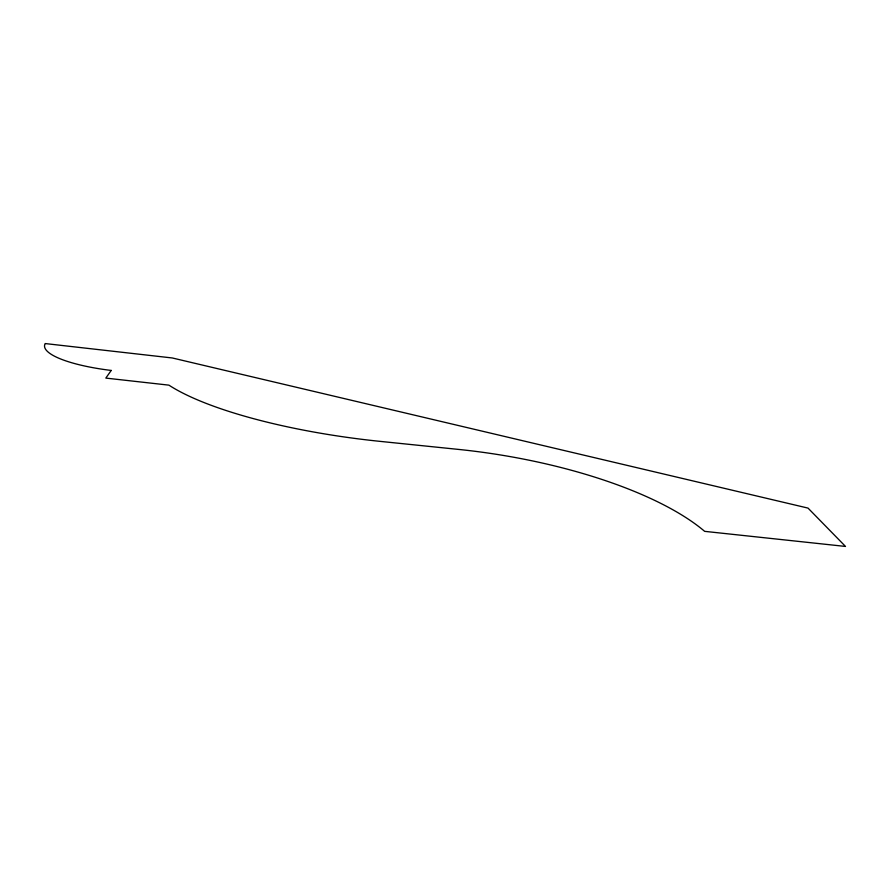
<?xml version="1.0" encoding="UTF-8"?>
<svg xmlns="http://www.w3.org/2000/svg" width="890" height="890" viewBox="0 0 890 890"><rect width="100%" height="100%" fill="white"/><g stroke="black" fill="none" stroke-linecap="round" stroke-linejoin="round"><path stroke-width="1.33" d="M111.217 370.44L105.821 378.094L168.922 385.147A220.987 54.635 7.1 0 0 380.152 441.373L458.673 449.428A247.109 84.728 9.1 0 1 704.658 531.352L845.5 546.438L808.02 508.101L172.293 357.969L45.19 343.562A82.225 19.658 4.6 0 0 111.217 370.44"/></g></svg>
